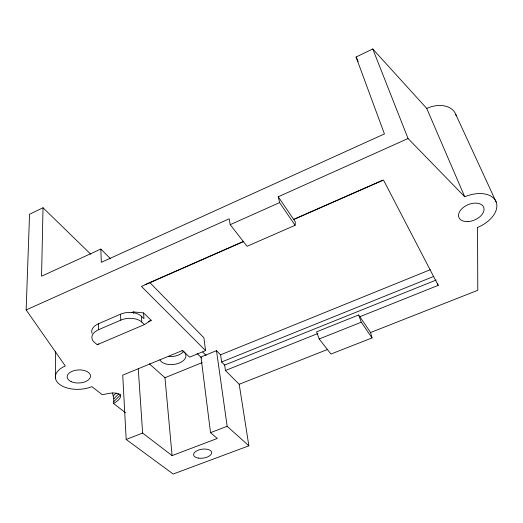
<?xml version="1.0" encoding="UTF-8"?>
<svg xmlns="http://www.w3.org/2000/svg" width="523" height="523" viewBox="0 0 523 523"><rect width="100%" height="100%" fill="white"/><g stroke="black" fill="none" stroke-linecap="round" stroke-linejoin="round"><path stroke-width="0.78" d="M55.471 378.325L55.654 351.534M125.559 412.797L113.589 403.495C116.387 401.782 119.564 399.879 120.669 396.597L120.264 394.937C115.053 391.282 108.045 393.669 102.325 394.747L91.898 386.647A23.398 13.062 -2.6 0 1 59.498 384.307A23.398 13.062 -2.6 0 1 65.31 365.989L26.15 309.943L29.543 214.253L43.023 207.762L41.559 276.216L100.821 249.066L110.634 258.839M26.15 309.943L229.185 218.804L230.205 224.668L247.059 246.313L295.116 225.289L295.325 221.876L278.256 196.779L408.058 138.517L464.738 196.779A26.804 16.625 -22.7 0 1 496.052 201.715A26.804 16.625 -22.7 0 1 477.545 227.466M113.589 403.495L113.792 398.84L112.491 392.923M113.328 395.898L116.165 393.067M113.792 398.84L118.989 393.636M113.87 401.559L120.715 394.715M143.544 312.911L143.988 318.716L141.373 316.225A15.049 9.159 -4.1 0 0 120.499 314.205L98.416 323.776L98.612 329.699A15.082 8.963 -3.2 0 0 94.441 342.349L97.226 344.709L144.44 324.58L151.232 320.292L143.544 312.911L133.26 311.904L131.77 312.551M97.226 344.709L98.52 343.925M100.821 249.066L101.325 262.33L384.431 133.927L356.052 57.02L372.768 48.972L426.735 108.438L464.738 196.779M230.205 224.668L279.596 202.597L278.256 196.779M145.008 284.675L243.666 241.312M293.749 219.3L382.692 180.213M243.731 241.489L141.445 286.434L205.572 350.613L189.574 357.157L182.612 350.462L122.735 375.148L126.18 439.47L173.165 474.028L248.863 445.812L239.201 384.261L225.446 370.493L224.648 365.061L221.615 362.001L220.582 354.816L216.502 350.652L200.995 356.974L210.527 432.652L217.287 438.47L172.087 455.605L142.622 433.051L138.262 368.748M293.73 219.523L383.503 180.069L438.209 285.362L359.837 316.722M98.612 329.699L120.82 320.122A15.134 9.133 -4.1 0 1 141.811 322.103L144.44 324.58M148.244 321.567L151.232 320.292M220.582 354.816L430.174 269.744M149.277 363.786L164.974 377.711L202.198 362.609M221.615 362.001L433.521 276.517M224.648 365.061L436.241 280.001M358.654 314.977L316.598 331.837L319.187 338.969L330.928 354.045L372.049 337.923L370.578 332.51L358.654 314.977L361.295 322.201L372.049 337.923M225.446 370.493L317.892 333.504M319.187 338.969L361.295 322.201M239.201 384.261L327.326 349.547M370.578 332.51L477.787 290.285L477.538 227.453M126.18 439.47L142.622 433.051M210.527 432.652L227.165 426.297L248.863 445.812M43.023 207.762L90.819 254.276M197.184 353.561L201.754 358.039M202.669 352.005L206.134 355.45M150.062 282.832L203.892 337.78L205.572 350.613M279.596 202.597L295.116 225.289M356.052 57.02L358.157 61.439M455.755 114.393L496.183 202.048M372.768 48.972L408.058 138.517M437.646 283.832L438.209 285.362M216.502 350.652L227.165 426.297M164.974 377.711L172.087 455.605M141.373 316.225L141.811 322.103M133.26 311.904L133.358 313.362M120.499 314.205L120.82 320.122M426.735 108.438A24.326 16.991 -25.6 0 1 456.206 115.818M182.082 350.672A13.323 7.701 -6.4 0 1 179.369 362.995A13.323 7.701 -6.4 0 1 159.914 359.909M183.253 351.874A13.225 7.74 -6.4 0 1 168.596 356.575M92.009 333.301A14.997 8.989 -3.1 0 1 98.416 323.776M467.745 221.589A13.395 8.309 -22.7 0 0 483.69 207.271A13.395 8.309 -22.7 0 0 462.443 208.206A13.395 8.309 -22.7 0 0 467.745 221.589M71.18 381.64A11.696 6.531 -2.6 0 0 90.309 377.325A11.696 6.531 -2.6 0 0 74.998 370.408A11.696 6.531 -2.6 0 0 71.18 381.64M198.557 458.122A9.146 4.485 -8 0 0 211.697 452.434A9.146 4.485 -8 0 0 197.648 450.408A9.146 4.485 -8 0 0 198.557 458.122"/></g></svg>
